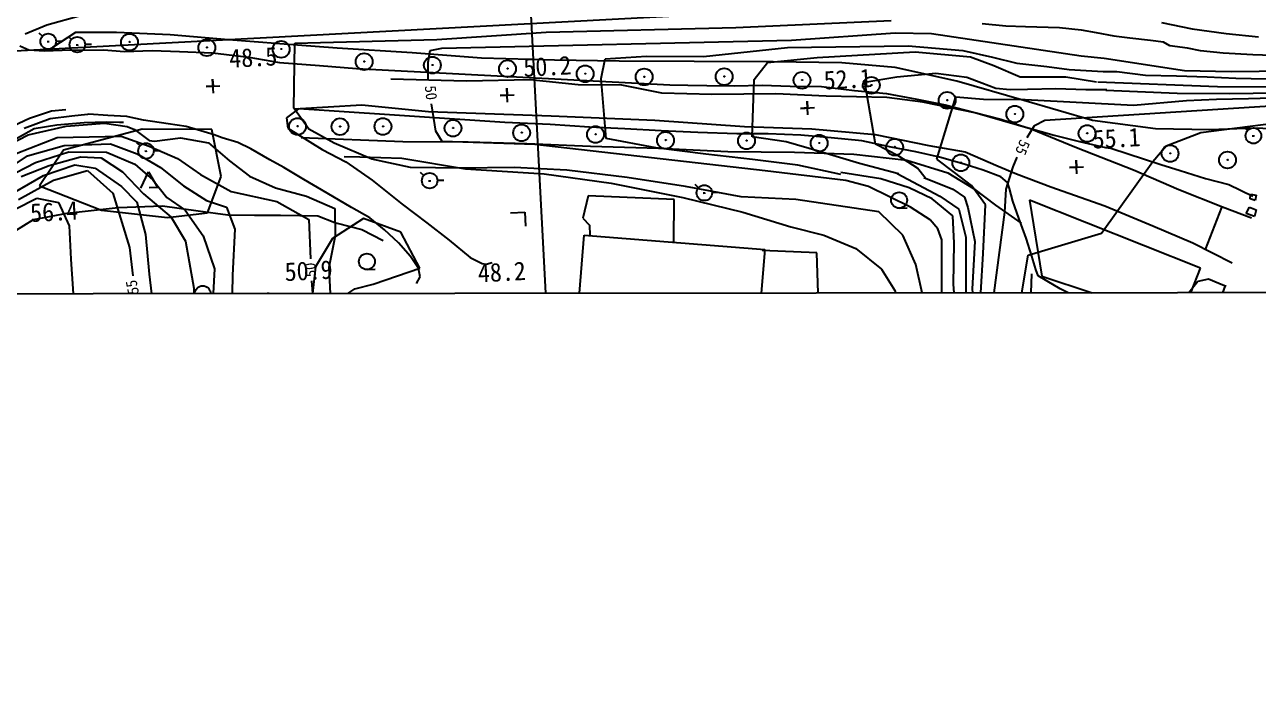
# Model space of a CAD drawing. Header units: millimetres. Extents: x 2406 to 3202, y 1103 to 1810.
# Drawn here: x 2870.7 to 3003.5, y 1363.4 to 1435.1 of the extents above; entities that cross this region are included whole.
import ezdxf
from ezdxf.enums import TextEntityAlignment as Align
from ezdxf.xclip import XClip

# ---------------------------------------------------------------- set-up
doc = ezdxf.new("R2010")
doc.units = ezdxf.units.MM
doc.header["$LTSCALE"] = 10
doc.header["$MEASUREMENT"] = 0
doc.header["$XCLIPFRAME"] = 2
doc.layers.add('TX-PAPR', color=2, linetype='Continuous', plot=False)
doc.layers.add('TZ-BASE', color=253, linetype='Continuous')
doc.styles.add('GUL', font='GulimChe.ttf')

# ---------------------------------------------------------------- blocks, each defined once
blk = doc.blocks.new('JD-DXFDH7DHF')
at = {"layer": 'TZ-BASE'}
for p, q in [((426.09, 142.64), (444.68, -207.22)), ((700.03, -31.57), (257.59, -55.08)), ((383.99, -45.73, 55.06), (387.61, -44.72, 55.06)), ((381.66, -46.69, 55.06), (383.99, -45.73, 55.06)), ((437.69, -46.5, 56.07), (458.11, -46.02, 56.07)), ((458.11, -46.02, 56.07), (474.82, -45.26, 56.07)), ((484.61, -45.57, 50.04), (487.17, -45.84, 50.04)), ((487.17, -45.84, 50.04), (489.28, -45.89, 50.04)), ((489.28, -45.89, 50.04), (492.92, -46, 50.04)), ((492.92, -46, 50.04), (495.27, -46.26, 50.04)), ((495.27, -46.26, 50.04), (496.88, -46.56, 50.04)), ((503.91, -45.45, 50.04), (507.22, -46.14, 50.04)), ((507.22, -46.14, 50.04), (510.85, -46.66, 50.04)), ((383.11, -46.58, 55.71), (383.5, -46.95, 55.71)), ((384.02, -47.51, 55.71), (384.22, -47.52, 55.71)), ((384.13, -47.43, 55.71), (384.13, -47.59, 55.71)), ((387.08, -46.56, 64.49), (384.6, -48.15, 64.49)), ((384.97, -47.46, 55.71), (385.64, -47.44, 55.71)), ((386.24, -46.93, 55.71), (386.63, -47.3, 55.71)), ((391.49, -46.54, 64.49), (387.08, -46.56, 64.49)), ((397.26, -46.79, 64.49), (391.49, -46.54, 64.49)), ((403.53, -47.32, 64.49), (397.26, -46.79, 64.49)), ((409.05, -47.77, 64.49), (403.53, -47.32, 64.49)), ((415.23, -48.22, 64.49), (409.05, -47.77, 64.49)), ((410.57, -54.67, 56.07), (410.65, -47.68, 56.07)), ((410.65, -47.68, 56.07), (425.95, -47.29, 56.07)), ((425.95, -47.29, 56.07), (437.69, -46.5, 56.07)), ((426.48, -48.24, 57.06), (464.1, -47.38, 57.06)), ((464.1, -47.38, 57.06), (475.26, -46.58, 57.06)), ((475.26, -46.58, 57.06), (479.15, -46.65, 57.06)), ((479.15, -46.65, 57.06), (495.25, -49.07, 57.06)), ((496.88, -46.56, 50.04), (498.78, -46.91, 50.04)), ((498.78, -46.91, 50.04), (500.51, -47.13, 50.04)), ((500.51, -47.13, 50.04), (502.74, -47.35, 50.04)), ((502.74, -47.35, 50.04), (504.11, -47.56, 50.04)), ((504.81, -47.98, 50.04), (504.11, -47.6, 50.04)), ((510.85, -46.66, 50.04), (514.36, -47.01, 50.04)), ((381.09, -47.98, 54.65), (382.06, -48.39, 54.65)), ((382.06, -48.39, 54.65), (383.74, -48.53, 54.65)), ((383.74, -48.53, 54.65), (385.62, -48.46, 54.65)), ((385.62, -48.46, 54.65), (390.07, -48.42, 54.65)), ((387.15, -47.86, 55.71), (387.35, -47.87, 55.71)), ((387.26, -47.78, 55.71), (387.27, -47.94, 55.71)), ((388.1, -47.81, 55.71), (388.77, -47.79, 55.71)), ((390.07, -48.42, 54.65), (392.35, -48.57, 54.65)), ((392.35, -48.57, 54.65), (395.3, -48.47, 54.65)), ((395.3, -48.47, 54.65), (398.27, -48.58, 54.65)), ((398.27, -48.58, 54.65), (401.79, -48.73, 54.65)), ((401.79, -48.73, 54.65), (405.72, -49.21, 54.65)), ((423.3, -48.73, 64.49), (415.23, -48.22, 64.49)), ((430.76, -49.31, 64.49), (423.3, -48.73, 64.49)), ((425.02, -49.72, 57.06), (425.24, -48.48, 57.06)), ((425.24, -48.48, 57.06), (426.48, -48.24, 57.06)), ((444.04, -49.39, 58.05), (448.5, -49.09, 58.05)), ((448.5, -49.09, 58.05), (454.62, -49.13, 58.05)), ((454.62, -49.13, 58.05), (463.68, -48.16, 58.05)), ((463.68, -48.16, 58.05), (476.66, -47.96, 58.05)), ((466.86, -49.22, 59.07), (477.4, -48.62, 59.07)), ((476.66, -47.96, 58.05), (482.52, -48.49, 58.05)), ((477.4, -48.62, 59.07), (483.35, -49.16, 59.07)), ((482.52, -48.49, 58.05), (485.74, -49.18, 58.05)), ((495.25, -49.07, 57.06), (497.73, -49.3, 57.06)), ((506.71, -48.24, 50.04), (504.81, -47.98, 50.04)), ((508.11, -48.5, 50.04), (506.71, -48.24, 50.04)), ((510.55, -48.76, 50.04), (508.11, -48.5, 50.04)), ((513.73, -48.95, 50.04), (510.55, -48.76, 50.04)), ((516.83, -49.05, 50.04), (513.73, -48.95, 50.04)), ((405.72, -49.21, 54.65), (409.02, -49.76, 54.65)), ((409.02, -49.76, 54.65), (413.32, -50.08, 54.65)), ((413.32, -50.08, 54.65), (417.29, -50.43, 54.65)), ((417.29, -50.43, 54.65), (451, -52.18, 54.65)), ((425.01, -51.67, 57.06), (425.02, -49.72, 57.06)), ((438.59, -49.53, 64.49), (430.76, -49.31, 64.49)), ((445.56, -49.61, 64.49), (438.59, -49.53, 64.49)), ((443.61, -51.5, 58.05), (444.04, -49.39, 58.05)), ((453.64, -49.66, 64.49), (445.56, -49.61, 64.49)), ((462.13, -49.68, 64.49), (453.64, -49.66, 64.49)), ((460.1, -51.61, 59.07), (461.52, -49.76, 59.07)), ((461.52, -49.76, 59.07), (466.86, -49.22, 59.07)), ((469.51, -49.81, 64.49), (462.13, -49.68, 64.49)), ((475.24, -50.3, 64.49), (469.51, -49.81, 64.49)), ((481.9, -51.78, 64.49), (475.24, -50.3, 64.49)), ((483.35, -49.16, 59.07), (485.86, -50.09, 59.07)), ((485.74, -49.18, 58.05), (488.34, -49.85, 58.05)), ((485.86, -50.09, 59.07), (488.71, -51.3, 59.07)), ((488.34, -49.85, 58.05), (491.57, -50.21, 58.05)), ((491.57, -50.21, 58.05), (493.96, -50.51, 58.05)), ((497.73, -49.3, 57.06), (506.4, -50.64, 57.06)), ((511.4, -50.75, 57.06), (535.21, -50.37, 57.06)), ((401.9, -53.07, 55.55), (401.82, -51.57, 55.55)), ((401.82, -51.57, 55.55), (401.86, -52.32, 55.55)), ((429.14, -51.77, 64.18), (420.98, -51.56, 64.18)), ((435.98, -51.65, 64.18), (429.14, -51.77, 64.18)), ((441.13, -52.18, 64.18), (435.98, -51.65, 64.18)), ((444.15, -57.95, 58.05), (443.61, -51.5, 58.05)), ((459.85, -57.77, 59.07), (460.1, -51.61, 59.07)), ((472, -51.89, 60.08), (475.44, -51.3, 60.08)), ((475.44, -51.3, 60.08), (479.62, -50.91, 60.08)), ((479.62, -50.91, 60.08), (482.96, -51.35, 60.08)), ((482.96, -51.35, 60.08), (484.57, -51.94, 60.08)), ((488.71, -51.3, 59.07), (493.62, -51.3, 59.07)), ((493.62, -51.3, 59.07), (496.93, -51.85, 59.07)), ((493.96, -50.51, 58.05), (497.64, -50.74, 58.05)), ((499.12, -50.79, 50.04), (497.68, -50.79, 50.04)), ((502.18, -51.15, 50.04), (499.12, -50.79, 50.04)), ((505.53, -51.25, 50.04), (502.18, -51.15, 50.04)), ((508.83, -51.36, 50.04), (505.53, -51.25, 50.04)), ((506.4, -50.64, 57.06), (511.4, -50.75, 57.06)), ((511.89, -51.5, 50.04), (508.83, -51.36, 50.04)), ((515.2, -51.56, 50.04), (511.89, -51.5, 50.04)), ((401.11, -52.36, 55.55), (402.61, -52.28, 55.55)), ((401.86, -52.32, 55.55), (401.11, -52.36, 55.55)), ((433.55, -54.04, 57.25), (433.47, -52.54, 57.25)), ((433.47, -52.54, 57.25), (433.51, -53.29, 57.25)), ((445.83, -52.21, 64.18), (441.13, -52.18, 64.18)), ((450.15, -53.06, 64.18), (445.83, -52.21, 64.18)), ((455.51, -53.22, 64.18), (450.15, -53.06, 64.18)), ((451, -52.18, 54.65), (452.93, -52.22, 54.65)), ((452.93, -52.22, 54.65), (454.99, -52.26, 54.65)), ((454.99, -52.26, 54.65), (457.95, -52.28, 54.65)), ((457.95, -52.28, 54.65), (460.94, -52.22, 54.65)), ((460.94, -52.22, 54.65), (463.95, -52.32, 54.65)), ((463.95, -52.32, 54.65), (467.34, -52.36, 54.65)), ((467.34, -52.36, 54.65), (470.88, -52.77, 54.65)), ((470.88, -52.77, 54.65), (474.33, -53.1, 54.65)), ((473.12, -58.56, 60.08), (472, -51.89, 60.08)), ((489.11, -53.85, 64.49), (481.9, -51.78, 64.49)), ((484.57, -51.94, 60.08), (486.09, -52.53, 60.08)), ((486.09, -52.53, 60.08), (487.62, -52.66, 60.08)), ((487.62, -52.66, 60.08), (489.48, -52.63, 60.08)), ((489.48, -52.63, 60.08), (492.54, -52.57, 60.08)), ((492.54, -52.57, 60.08), (495.76, -52.67, 60.08)), ((495.76, -52.67, 60.08), (498.04, -52.69, 60.08)), ((497.05, -51.86, 50.04), (509.94, -52.35, 50.04)), ((497.91, -52.73, 50.04), (505.6, -53.07, 50.04)), ((505.6, -53.07, 50.04), (511.18, -53.11, 50.04)), ((509.94, -52.35, 50.04), (515.52, -52.39, 50.04)), ((511.18, -53.11, 50.04), (516.35, -53.02, 50.04)), ((410.61, -54.75, 56.12), (417.87, -54.34, 56.12)), ((417.87, -54.34, 56.12), (425.04, -55.04, 56.12)), ((425.84, -57.17, 57.06), (425.35, -54.23, 57.06)), ((432.77, -53.33, 57.25), (434.26, -53.25, 57.25)), ((433.51, -53.29, 57.25), (432.77, -53.33, 57.25)), ((462.4, -53.14, 64.18), (455.51, -53.22, 64.18)), ((467.84, -53.38, 64.18), (462.4, -53.14, 64.18)), ((465.87, -55.41, 59.13), (465.79, -53.92, 59.13)), ((465.79, -53.92, 59.13), (465.83, -54.66, 59.13)), ((474.35, -53.55, 64.18), (467.84, -53.38, 64.18)), ((474.33, -53.1, 54.65), (477.58, -53.71, 54.65)), ((478.22, -54.03, 64.18), (474.35, -53.55, 64.18)), ((477.58, -53.71, 54.65), (480.62, -54.32, 54.65)), ((483.82, -55.18, 64.18), (478.22, -54.03, 64.18)), ((479.72, -60.17, 61.07), (481.79, -53.45, 61.07)), ((480.62, -54.32, 54.65), (483.84, -55.14, 54.65)), ((481.79, -53.45, 61.07), (484.76, -53.72, 61.07)), ((484.76, -53.72, 61.07), (489.23, -53.75, 61.07)), ((496.47, -56, 64.49), (489.11, -53.85, 64.49)), ((489.23, -53.75, 61.07), (500.88, -54.36, 61.07)), ((491.36, -55.99, 62.06), (516.17, -54.38, 62.06)), ((506.59, -53.9, 50.04), (500.88, -54.4, 50.04)), ((509.81, -53.76, 50.04), (506.59, -53.9, 50.04)), ((513.28, -53.66, 50.04), (509.81, -53.76, 50.04)), ((517.04, -53.56, 50.04), (513.28, -53.66, 50.04)), ((384.47, -55, 55.76), (382.12, -55.79, 55.76)), ((386.68, -55.54, 55.87), (384.34, -55.82, 55.87)), ((386.04, -54.85, 55.76), (384.47, -55, 55.76)), ((388.34, -55.35, 55.87), (386.68, -55.54, 55.87)), ((388.51, -55.34, 55.87), (388.34, -55.35, 55.87)), ((390.53, -55.46, 55.87), (388.51, -55.34, 55.87)), ((392.6, -55.59, 55.87), (390.53, -55.46, 55.87)), ((392.73, -55.62, 55.87), (392.6, -55.59, 55.87)), ((394.38, -55.98, 55.87), (392.73, -55.62, 55.87)), ((411.06, -54.77, 62.99), (409.75, -55.71, 62.99)), ((409.75, -55.71, 62.99), (409.9, -56.82, 62.99)), ((412.16, -56.95, 56.07), (410.57, -54.67, 56.07)), ((413.29, -54.88, 62.99), (411.06, -54.77, 62.99)), ((433.26, -56.24, 62.99), (413.29, -54.88, 62.99)), ((425.04, -55.04, 56.12), (438.23, -55.5, 56.12)), ((438.23, -55.5, 56.12), (449.39, -55.98, 56.12)), ((465.08, -54.7, 59.13), (466.58, -54.62, 59.13)), ((465.83, -54.66, 59.13), (465.08, -54.7, 59.13)), ((489.79, -56.91, 64.18), (483.82, -55.18, 64.18)), ((483.84, -55.14, 54.65), (486.63, -55.86, 54.65)), ((382.12, -55.79, 55.76), (379.83, -56.88, 55.76)), ((380, -58.33, 56.68), (382.61, -56.88, 56.68)), ((384.34, -55.82, 55.87), (381.54, -56.86, 55.87)), ((381.98, -57.56, 56.06), (386.07, -56.61, 56.06)), ((382.61, -56.88, 56.68), (385.07, -56.46, 56.68)), ((385.07, -56.46, 56.68), (388.01, -56.23, 56.68)), ((394.23, -56.95, 59.73), (385.76, -59.2, 59.73)), ((386.07, -56.61, 56.06), (390.17, -56.3, 56.06)), ((388.01, -56.23, 56.68), (390.36, -56.16, 56.68)), ((390.17, -56.3, 56.06), (392.63, -56.65, 56.06)), ((390.36, -56.16, 56.68), (391.78, -56.2, 56.68)), ((391.78, -56.2, 56.68), (392.21, -56.17, 56.68)), ((392.63, -56.65, 56.06), (393.42, -56.99, 56.06)), ((393.42, -56.99, 56.06), (395, -58.17, 56.06)), ((401.73, -56.96, 59.73), (394.23, -56.95, 59.73)), ((397.02, -56.37, 55.87), (394.38, -55.98, 55.87)), ((398.97, -56.67, 55.87), (397.02, -56.37, 55.87)), ((400.89, -57.23, 55.87), (398.97, -56.67, 55.87)), ((402.73, -62.03, 59.73), (401.73, -56.96, 59.73)), ((409.9, -56.82, 62.99), (413.61, -59.11, 62.99)), ((414.88, -58.46, 56.07), (412.16, -56.95, 56.07)), ((438.12, -56.44, 62.99), (433.26, -56.24, 62.99)), ((442.38, -56.72, 62.99), (438.12, -56.44, 62.99)), ((446.16, -56.91, 62.99), (442.38, -56.72, 62.99)), ((450.08, -57.12, 62.99), (446.16, -56.91, 62.99)), ((449.39, -55.98, 56.12), (459.04, -56.67, 56.12)), ((459.04, -56.67, 56.12), (466.29, -56.92, 56.12)), ((466.29, -56.92, 56.12), (473.09, -57.5, 56.12)), ((486.63, -55.86, 54.65), (489.3, -56.72, 54.65)), ((489.3, -56.72, 54.65), (492.36, -57.59, 54.65)), ((489.47, -57.84, 62.06), (490.24, -56.56, 62.06)), ((494.76, -58.96, 64.18), (489.79, -56.91, 64.18)), ((490.24, -56.56, 62.06), (491.36, -55.99, 62.06)), ((503.27, -56.91, 64.49), (496.47, -56, 64.49)), ((509.12, -57.03, 64.49), (503.27, -56.91, 64.49)), ((508.13, -57.3, 63.06), (515.95, -56.28, 63.06)), ((513.94, -56.85, 64.49), (509.12, -57.03, 64.49)), ((512.77, -56.73, 63.97), (513.17, -57.1, 63.97)), ((517.94, -57, 64.49), (513.94, -56.85, 64.49)), ((378.87, -59.13, 56.06), (381.98, -57.56, 56.06)), ((380.69, -59.57, 57.05), (385.08, -57.83, 57.05)), ((385.08, -57.83, 57.05), (391.97, -57.68, 57.05)), ((391.97, -57.68, 57.05), (395, -58.77, 57.05)), ((393.63, -58.36, 56.14), (394.02, -58.73, 56.14)), ((395, -58.17, 56.06), (395.56, -58.22, 56.06)), ((395.56, -58.22, 56.06), (398.37, -57.86, 56.06)), ((398.37, -57.86, 56.06), (401.36, -58.4, 56.06)), ((401.98, -57.55, 55.87), (400.89, -57.23, 55.87)), ((401.36, -58.4, 56.06), (403.63, -60.35, 56.06)), ((402.86, -57.88, 55.87), (401.98, -57.55, 55.87)), ((404.52, -58.37, 55.87), (402.86, -57.88, 55.87)), ((405.93, -59.05, 55.87), (404.52, -58.37, 55.87)), ((411.33, -57.84, 55.5), (422.29, -58.28, 55.5)), ((422.29, -58.28, 55.5), (429.3, -58.29, 55.5)), ((426.5, -58.25, 57.06), (425.84, -57.17, 57.06)), ((436.5, -58.6, 57.06), (426.5, -58.25, 57.06)), ((429.3, -58.29, 55.5), (435.61, -58.49, 55.5)), ((449.51, -58.94, 58.05), (444.15, -57.95, 58.05)), ((454.03, -57.29, 62.99), (450.08, -57.12, 62.99)), ((458.2, -57.45, 62.99), (454.03, -57.29, 62.99)), ((461.58, -57.45, 62.99), (458.2, -57.45, 62.99)), ((463.53, -58.29, 59.07), (459.85, -57.77, 59.07)), ((465.11, -57.6, 62.99), (461.58, -57.45, 62.99)), ((467.12, -59.34, 59.07), (463.53, -58.29, 59.07)), ((468.38, -57.86, 62.99), (465.11, -57.6, 62.99)), ((471.66, -58.21, 62.99), (468.38, -57.86, 62.99)), ((474.83, -58.86, 62.99), (471.66, -58.21, 62.99)), ((473.09, -57.5, 56.12), (478.89, -58.69, 56.12)), ((492.36, -57.59, 54.65), (495.1, -58.27, 54.65)), ((495.1, -58.27, 54.65), (497.89, -58.9, 54.65)), ((504.4, -58.72, 63.06), (508.13, -57.3, 63.06)), ((513.68, -57.66, 63.97), (513.89, -57.67, 63.97)), ((513.79, -57.59, 63.97), (513.8, -57.74, 63.97)), ((381.89, -59.82, 58.05), (385.83, -58.69, 58.05)), ((382.77, -60.54, 59.05), (386.34, -59.39, 59.05)), ((385.76, -59.2, 59.73), (383.18, -63.02, 59.73)), ((385.83, -58.69, 58.05), (390.82, -58.52, 58.05)), ((386.34, -59.39, 59.05), (390.4, -59.4, 59.05)), ((390.4, -59.4, 59.05), (393.46, -60.7, 59.05)), ((390.82, -58.52, 58.05), (393.71, -59.58, 58.05)), ((393.71, -59.58, 58.05), (396.2, -61.08, 58.05)), ((394.54, -59.28, 56.14), (394.74, -59.29, 56.14)), ((394.64, -59.21, 56.14), (394.65, -59.37, 56.14)), ((395, -58.77, 57.05), (398.04, -60.11, 57.05)), ((395.48, -59.24, 56.14), (396.16, -59.22, 56.14)), ((407.98, -60.24, 55.87), (405.93, -59.05, 55.87)), ((413.61, -59.11, 62.99), (416.14, -60.44, 62.99)), ((418.96, -60.18, 56.07), (414.88, -58.46, 56.07)), ((435.61, -58.49, 55.5), (442.49, -58.78, 55.5)), ((461.28, -61.41, 57.06), (436.5, -58.6, 57.06)), ((442.49, -58.78, 55.5), (449.79, -59, 55.5)), ((454.88, -59.63, 58.05), (449.51, -58.94, 58.05)), ((449.79, -59, 55.5), (457.25, -59.33, 55.5)), ((459.92, -60.2, 58.05), (454.88, -59.63, 58.05)), ((457.25, -59.33, 55.5), (464.42, -59.42, 55.5)), ((464.42, -59.42, 55.5), (470.81, -59.63, 55.5)), ((471.41, -60.65, 59.07), (467.12, -59.34, 59.07)), ((470.81, -59.63, 55.5), (476.49, -60.28, 55.5)), ((475.63, -59.85, 60.08), (473.12, -58.56, 60.08)), ((477.48, -59.37, 62.99), (474.83, -58.86, 62.99)), ((480.04, -59.97, 62.99), (477.48, -59.37, 62.99)), ((478.89, -58.69, 56.12), (482.8, -59.37, 56.12)), ((482.8, -59.37, 56.12), (486.34, -60.92, 56.12)), ((500.89, -61.35, 64.18), (494.76, -58.96, 64.18)), ((497.89, -58.9, 54.65), (498.45, -58.99, 54.65)), ((498.45, -58.99, 54.65), (503.83, -60.74, 54.65)), ((502.99, -60.41, 63.06), (504.4, -58.72, 63.06)), ((379.4, -61.48, 58.05), (381.89, -59.82, 58.05)), ((379.55, -62.16, 59.05), (382.77, -60.54, 59.05)), ((381.22, -62.03, 60.08), (384.23, -60.85, 60.08)), ((383.62, -61.94, 61.04), (387, -60.78, 61.04)), ((384.23, -60.85, 60.08), (387.6, -59.91, 60.08)), ((387, -60.78, 61.04), (389.19, -61.13, 61.04)), ((387.6, -59.91, 60.08), (389.81, -60.04, 60.08)), ((389.81, -60.04, 60.08), (392.12, -61.52, 60.08)), ((393.46, -60.7, 59.05), (395.39, -62.38, 59.05)), ((398.04, -60.11, 57.05), (400.51, -61.8, 57.05)), ((403.63, -60.35, 56.06), (405.79, -62.01, 56.06)), ((409.49, -61.05, 55.87), (407.98, -60.24, 55.87)), ((409.67, -61.16, 55.87), (409.49, -61.05, 55.87)), ((415.98, -59.89, 55.46), (417.67, -59.9, 55.46)), ((416.14, -60.44, 62.99), (418.97, -62.44, 62.99)), ((417.67, -59.9, 55.46), (422.16, -60.06, 55.46)), ((423.09, -61.07, 56.07), (418.96, -60.18, 56.07)), ((422.16, -60.06, 55.46), (429.04, -61.21, 55.46)), ((464.79, -60.82, 58.05), (459.92, -60.2, 58.05)), ((469.42, -61.8, 58.05), (464.79, -60.82, 58.05)), ((475.62, -61.76, 59.07), (471.41, -60.65, 59.07)), ((477.65, -61.15, 60.08), (475.63, -59.85, 60.08)), ((476.49, -60.28, 55.5), (480.93, -61.63, 55.5)), ((481.65, -61.59, 61.07), (479.72, -60.17, 61.07)), ((482.66, -60.7, 62.99), (480.04, -59.97, 62.99)), ((484.72, -61.34, 62.99), (482.66, -60.7, 62.99)), ((486.34, -60.92, 56.12), (488.31, -61.76, 56.12)), ((487.18, -63.4, 62.06), (487.94, -61.01, 62.06)), ((487.94, -61.01, 62.06), (488.39, -59.97, 62.06)), ((494.01, -61.06, 62.19), (495.51, -60.98, 62.19)), ((494.76, -61.02, 62.19), (494.01, -61.06, 62.19)), ((494.8, -61.76, 62.19), (494.72, -60.27, 62.19)), ((494.72, -60.27, 62.19), (494.76, -61.02, 62.19)), ((497.44, -68.14, 63.06), (502.99, -60.41, 63.06)), ((503.83, -60.74, 54.65), (505.93, -61.38, 54.65)), ((380.38, -63.78, 61.04), (383.62, -61.94, 61.04)), ((384.69, -62.44, 62.05), (388.35, -61.39, 62.05)), ((388.35, -61.39, 62.05), (391.08, -63.82, 62.05)), ((389.19, -61.13, 61.04), (392.03, -63.09, 61.04)), ((392.12, -61.52, 60.08), (394.38, -63.9, 60.08)), ((394.08, -63.28, 52.08), (394.9, -61.54, 52.08)), ((394.9, -61.54, 52.08), (395.89, -63.18, 52.08)), ((395.39, -62.38, 59.05), (396.9, -64.29, 59.05)), ((396.2, -61.08, 58.05), (398.68, -63.02, 58.05)), ((400.51, -61.8, 57.05), (403.8, -63.64, 57.05)), ((401.26, -65.94, 59.73), (402.73, -62.03, 59.73)), ((405.79, -62.01, 56.06), (408.57, -63.24, 56.06)), ((411.63, -62.36, 55.87), (409.67, -61.16, 55.87)), ((414.13, -63.83, 55.87), (411.63, -62.36, 55.87)), ((428.5, -61.15, 56.07), (423.09, -61.07, 56.07)), ((424.15, -61.56, 56.2), (424.54, -61.93, 56.2)), ((434.25, -61.07, 56.07), (428.5, -61.15, 56.07)), ((429.04, -61.21, 55.46), (437.48, -61.76, 55.46)), ((439.91, -61.35, 56.07), (434.25, -61.07, 56.07)), ((437.48, -61.76, 55.46), (444.69, -62.76, 55.46)), ((446.43, -62.14, 56.07), (439.91, -61.35, 56.07)), ((452.71, -63.09, 56.07), (446.43, -62.14, 56.07)), ((469.95, -62.46, 57.06), (461.28, -61.41, 57.06)), ((473.71, -62.28, 66.94), (469.42, -61.59, 66.94)), ((476.76, -63.25, 66.94), (473.71, -62.28, 66.94)), ((475.45, -61.71, 61.07), (480.06, -64.14, 61.07)), ((478.47, -62.19, 60.08), (477.65, -61.15, 60.08)), ((478.34, -62.15, 66.94), (481.47, -63.41, 66.94)), ((480.93, -61.63, 55.5), (483.69, -63.34, 55.5)), ((483.46, -63.01, 61.07), (481.65, -61.59, 61.07)), ((486.61, -62.08, 62.99), (484.72, -61.34, 62.99)), ((487.33, -62.67, 62.99), (486.61, -62.08, 62.99)), ((488.31, -61.76, 56.12), (492.01, -63.14, 56.12)), ((505.78, -63.48, 64.18), (500.89, -61.35, 64.18)), ((505.93, -61.38, 54.65), (508.64, -62.23, 54.65)), ((508.64, -62.23, 54.65), (511.17, -62.88, 54.65)), ((380.93, -64.52, 62.05), (384.69, -62.44, 62.05)), ((383.18, -63.02, 59.73), (389.85, -65.66, 59.73)), ((392.03, -63.09, 61.04), (393.68, -64.8, 61.04)), ((394.99, -63.23, 52.08), (396.07, -63.17, 52.08)), ((398.68, -63.02, 58.05), (401.16, -64.61, 58.05)), ((403.8, -63.64, 57.05), (408.71, -64.73, 57.05)), ((408.57, -63.24, 56.06), (411.93, -64.14, 56.06)), ((418.97, -62.44, 62.99), (422.22, -65.02, 62.99)), ((425.06, -62.49, 56.2), (425.27, -62.5, 56.2)), ((425.17, -62.42, 56.2), (425.18, -62.57, 56.2)), ((426.01, -62.44, 56.2), (426.69, -62.43, 56.2)), ((444.69, -62.76, 55.46), (452.39, -64.29, 55.46)), ((458.7, -64.21, 56.07), (452.71, -63.09, 56.07)), ((453.7, -62.87, 57.94), (454.09, -63.24, 57.94)), ((472.38, -63.1, 57.06), (469.95, -62.46, 57.06)), ((476.92, -65.32, 57.06), (472.38, -63.1, 57.06)), ((479.24, -64.43, 66.94), (476.76, -63.25, 66.94)), ((481.47, -63.41, 66.94), (482.71, -64.24, 66.94)), ((484.98, -65.08, 61.07), (483.46, -63.01, 61.07)), ((483.69, -63.34, 55.5), (486.06, -65.13, 55.5)), ((487.04, -65.88, 62.06), (487.18, -63.4, 62.06)), ((487.55, -63.34, 62.99), (487.33, -62.67, 62.99)), ((487.93, -64.69, 62.99), (487.55, -63.34, 62.99)), ((492.01, -63.14, 56.12), (497.81, -65.2, 56.12)), ((510.47, -65.32, 64.18), (505.78, -63.48, 64.18)), ((511.17, -62.88, 54.65), (513.74, -64.13, 54.65)), ((380.57, -65.53, 63.05), (382.89, -64.35, 63.05)), ((382.89, -64.35, 63.05), (385.24, -64.84, 63.05)), ((385.24, -64.84, 63.05), (386.38, -67.34, 63.05)), ((391.08, -63.82, 62.05), (392.88, -69.66, 62.05)), ((393.68, -64.8, 61.04), (394.6, -68.28, 61.04)), ((394.38, -63.9, 60.08), (397.34, -66.4, 60.08)), ((396.9, -64.29, 59.05), (398.88, -65.67, 59.05)), ((401.16, -64.61, 58.05), (403.3, -65.32, 58.05)), ((408.71, -64.73, 57.05), (412.18, -66.65, 57.05)), ((411.93, -64.14, 56.06), (414.97, -65.48, 56.06)), ((416.76, -65.37, 55.87), (414.13, -63.83, 55.87)), ((422.22, -65.02, 62.99), (424.88, -67.03, 62.99)), ((442.21, -64.1, 58.37), (441.66, -66.53, 58.37)), ((451.48, -64.49, 58.37), (442.21, -64.1, 58.37)), ((451.45, -69.07, 58.37), (451.48, -64.49, 58.37)), ((452.39, -64.29, 55.46), (458.85, -65.86, 55.46)), ((454.61, -63.79, 57.94), (454.81, -63.8, 57.94)), ((454.72, -63.72, 57.94), (454.73, -63.88, 57.94)), ((455.56, -63.75, 57.94), (456.24, -63.73, 57.94)), ((464.56, -64.49, 56.07), (458.7, -64.21, 56.07)), ((473.48, -65.83, 56.07), (464.56, -64.49, 56.07)), ((481.46, -66.26, 66.94), (479.24, -64.43, 66.94)), ((480.06, -64.14, 61.07), (482.12, -65.56, 61.07)), ((482.71, -64.24, 66.94), (483.07, -65.36, 66.94)), ((488.57, -66.53, 62.99), (487.93, -64.69, 62.99)), ((489.7, -64.57, 62.51), (491.04, -72.74, 62.51)), ((508.12, -71.91, 62.51), (489.7, -64.57, 62.51)), ((513.44, -64.44, 66.12), (513.49, -63.92, 66.12)), ((513.98, -64.61, 66.12), (513.44, -64.44, 66.12)), ((513.49, -63.92, 66.12), (514.1, -64.05, 66.12)), ((514.1, -64.05, 66.12), (513.98, -64.61, 66.12)), ((382.54, -66.64, 65.95), (386.17, -65.97, 65.95)), ((386.17, -65.97, 65.95), (391.66, -65.38, 65.95)), ((389.85, -65.66, 59.73), (396.97, -66.45, 59.73)), ((391.66, -65.38, 65.95), (396.44, -65.17, 65.95)), ((396.44, -65.17, 65.95), (400.27, -65.73, 65.95)), ((396.97, -66.45, 59.73), (401.26, -65.94, 59.73)), ((398.88, -65.67, 59.05), (400.8, -68.41, 59.05)), ((400.27, -65.73, 65.95), (403.45, -66.16, 65.95)), ((403.3, -65.32, 58.05), (404.2, -67.69, 58.05)), ((403.45, -66.16, 65.95), (406.33, -66.18, 65.95)), ((406.33, -66.18, 65.95), (409.13, -66.2, 65.95)), ((409.13, -66.2, 65.95), (411.2, -66.21, 65.95)), ((411.2, -66.21, 65.95), (413.13, -66.26, 65.95)), ((413.13, -66.26, 65.95), (414.98, -66.98, 65.95)), ((414.97, -65.48, 56.06), (414.99, -68.4, 56.06)), ((418.72, -66.49, 55.87), (416.76, -65.37, 55.87)), ((433.86, -65.95, 56.6), (435.41, -65.87, 56.6)), ((435.41, -65.87, 56.6), (435.49, -67.39, 56.6)), ((458.85, -65.86, 55.46), (464.04, -67.46, 55.46)), ((476.07, -68.33, 56.07), (473.48, -65.83, 56.07)), ((475.72, -65.44, 65.79), (476.56, -65.4, 65.79)), ((479.01, -66.7, 57.06), (476.92, -65.32, 57.06)), ((481.6, -69.19, 66.94), (481.46, -66.26, 66.94)), ((482.12, -65.56, 61.07), (482.85, -68.54, 61.07)), ((483.07, -65.36, 66.94), (483.83, -69.04, 66.94)), ((484.73, -70.33, 61.07), (484.98, -65.08, 61.07)), ((485.91, -74.55, 62.06), (487.04, -65.88, 62.06)), ((486.06, -65.13, 55.5), (488.81, -67.04, 55.5)), ((497.81, -65.2, 56.12), (502.99, -67.34, 56.12)), ((508.65, -69.87, 64.04), (510.39, -65.37, 64.04)), ((513.59, -66.5, 64.18), (510.47, -65.32, 64.18)), ((513.02, -66, 66.12), (513.39, -65.34, 66.12)), ((513.92, -66.34, 66.12), (513.02, -66, 66.12)), ((513.39, -65.34, 66.12), (514.09, -65.6, 66.12)), ((514.09, -65.6, 66.12), (513.92, -66.34, 66.12)), ((379.44, -68.6, 65.95), (382.54, -66.64, 65.95)), ((386.38, -67.34, 63.05), (386.57, -70.93, 63.05)), ((397.34, -66.4, 60.08), (398.9, -68.97, 60.08)), ((404.2, -67.69, 58.05), (403.96, -72.64, 58.05)), ((412.18, -66.65, 57.05), (412.35, -70.88, 57.05)), ((418.04, -66.54, 59.3), (414.72, -68.71, 59.3)), ((414.98, -66.98, 65.95), (415.23, -67.06, 65.95)), ((415.23, -67.06, 65.95), (417.86, -67.74, 65.95)), ((422.07, -68.01, 59.3), (418.04, -66.54, 59.3)), ((420.3, -67.76, 55.87), (418.72, -66.49, 55.87)), ((424.88, -67.03, 62.99), (427.27, -68.89, 62.99)), ((441.66, -66.53, 58.37), (442.35, -67.28, 58.37)), ((442.35, -67.28, 58.37), (442.39, -68.35, 58.37)), ((464.04, -67.46, 55.46), (467.58, -68.35, 55.46)), ((479.83, -67.65, 57.06), (479.01, -66.7, 57.06)), ((480.28, -68.85, 57.06), (479.83, -67.65, 57.06)), ((489.35, -68.67, 62.99), (488.57, -66.53, 62.99)), ((502.99, -67.34, 56.12), (507.27, -69.18, 56.12)), ((394.6, -68.28, 61.04), (394.99, -72.54, 61.04)), ((398.9, -68.97, 60.08), (399.81, -74.06, 60.08)), ((400.8, -68.41, 59.05), (402.02, -71.97, 59.05)), ((414.72, -68.71, 59.3), (412.89, -71.74, 59.3)), ((414.99, -68.4, 56.06), (414.31, -71.82, 56.06)), ((417.86, -67.74, 65.95), (420.17, -68.91, 65.95)), ((421.8, -69.16, 55.87), (420.3, -67.76, 55.87)), ((424.1, -71.9, 59.3), (422.07, -68.01, 59.3)), ((427.27, -68.89, 62.99), (429.54, -70.76, 62.99)), ((441.07, -77.41, 59.15), (441.78, -68.36, 59.15)), ((441.78, -68.36, 59.15), (461.22, -69.9, 59.15)), ((467.58, -68.35, 55.46), (471.03, -69.77, 55.46)), ((477.49, -71.48, 56.07), (476.07, -68.33, 56.07)), ((480.25, -80.26, 57.06), (480.28, -68.85, 57.06)), ((482.85, -68.54, 61.07), (482.87, -76.81, 61.07)), ((489.95, -70.6, 62.99), (489.35, -68.67, 62.99)), ((489.57, -70.49, 63.06), (497.44, -68.14, 63.06)), ((392.88, -69.66, 62.05), (393.22, -72.73, 62.05)), ((423.1, -70.62, 55.87), (421.8, -69.16, 55.87)), ((461.22, -69.9, 59.15), (460.51, -78.94, 59.15)), ((466.82, -70.24, 60.43), (460.93, -69.99, 60.43)), ((467.1, -78.4, 60.43), (466.82, -70.24, 60.43)), ((471.03, -69.77, 55.46), (473.78, -72.01, 55.46)), ((481.53, -73.62, 66.94), (481.6, -69.19, 66.94)), ((483.83, -69.04, 66.94), (483.55, -74.13, 66.94)), ((484.37, -76.07, 61.07), (484.73, -70.33, 61.07)), ((507.27, -69.18, 56.12), (511.5, -71.31, 56.12)), ((386.57, -70.93, 63.05), (386.78, -74.13, 63.05)), ((423.96, -71.93, 55.87), (423.1, -70.62, 55.87)), ((429.54, -70.76, 62.99), (430.82, -71.4, 62.99)), ((430.82, -71.4, 62.99), (431.25, -71.46, 62.99)), ((431.25, -71.46, 62.99), (431.88, -71.29, 62.99)), ((478.42, -75.87, 56.07), (477.49, -71.48, 56.07)), ((488.79, -75.11, 63.06), (489.57, -70.49, 63.06)), ((490.38, -72.03, 62.99), (489.95, -70.6, 62.99)), ((394.99, -72.54, 61.04), (395.54, -77.3, 61.04)), ((402.02, -71.97, 59.05), (401.78, -76.56, 59.05)), ((403.96, -72.64, 58.05), (403.88, -77.27, 58.05)), ((412.89, -71.74, 59.3), (412.45, -75.58, 59.3)), ((414.31, -71.82, 56.06), (414.58, -76.65, 56.06)), ((418.46, -72.04, 59.81), (419.3, -71.99, 59.81)), ((419.1, -73.6, 59.3), (421.71, -72.71, 59.3)), ((421.71, -72.71, 59.3), (424.1, -71.9, 59.3)), ((423.76, -73.53, 55.87), (424.14, -72.82, 55.87)), ((424.14, -72.82, 55.87), (423.96, -71.93, 55.87)), ((473.78, -72.01, 55.46), (475.21, -74.29, 55.46)), ((489.93, -72.49, 62.7), (489.63, -80.44, 62.7)), ((490.64, -72.7, 62.99), (490.38, -72.03, 62.99)), ((491.62, -73.28, 62.99), (490.64, -72.7, 62.99)), ((491.04, -72.74, 62.51), (505.77, -77.66, 62.51)), ((505.77, -77.66, 62.51), (508.12, -71.91, 62.51)), ((386.78, -74.13, 63.05), (387.04, -78.05, 63.05)), ((399.81, -74.06, 60.08), (399.53, -79.76, 60.08)), ((412.47, -73.27, 57.05), (412.7, -77.29, 57.05)), ((415.88, -74.94, 59.3), (417.12, -74.12, 59.3)), ((417.12, -74.12, 59.3), (419.1, -73.6, 59.3)), ((475.21, -74.29, 55.46), (476.29, -78.71, 55.46)), ((482.16, -84.28, 66.94), (481.53, -73.62, 66.94)), ((483.55, -74.13, 66.94), (483.82, -83.01, 66.94)), ((493, -74.13, 62.99), (491.62, -73.28, 62.99)), ((494.82, -75, 62.99), (493, -74.13, 62.99)), ((507.82, -73.34, 62.99), (506.67, -74.74, 62.99)), ((508.96, -73.09, 62.99), (507.82, -73.34, 62.99)), ((508.01, -81.43, 66.61), (510.78, -73.74, 66.61)), ((510.06, -73.54, 62.99), (508.96, -73.09, 62.99)), ((510.86, -73.87, 62.99), (510.06, -73.54, 62.99)), ((407.86, -76.02, 57.91), (407.78, -74.52, 57.91)), ((407.78, -74.52, 57.91), (407.82, -75.27, 57.91))]:
    blk.add_line(p, q, dxfattribs=at)
for centre, radius in [((384.13, -47.5, 55.71), 0.837), ((387.26, -47.85, 55.71), 0.837), ((392.87, -47.58, 56.06), 0.905), ((392.89, -47.56, 56.06), 0.032), ((401.19, -48.17, 56.22), 0.905), ((409.19, -48.35, 56.74), 0.905), ((401.21, -48.15, 56.22), 0.032), ((409.21, -48.32, 56.74), 0.032), ((418.12, -49.68, 56.95), 0.905), ((418.14, -49.66, 56.95), 0.032), ((425.46, -50.06, 57.48), 0.905), ((425.48, -50.04, 57.48), 0.032), ((433.54, -50.44, 58.02), 0.905), ((433.56, -50.42, 58.02), 0.032), ((441.9, -50.99, 58.41), 0.905), ((448.25, -51.32, 58.9), 0.905), ((456.86, -51.29, 59.44), 0.905), ((441.92, -50.97, 58.41), 0.032), ((448.27, -51.3, 58.9), 0.032), ((456.88, -51.27, 59.44), 0.032), ((465.23, -51.68, 60.02), 0.905), ((465.25, -51.65, 60.02), 0.032), ((472.69, -52.22, 60.59), 0.905), ((472.71, -52.2, 60.59), 0.032), ((480.84, -53.84, 61.38), 0.905), ((480.86, -53.82, 61.38), 0.032), ((410.95, -56.65, 56.35), 0.905), ((488.13, -55.33, 62.1), 0.905), ((488.15, -55.31, 62.1), 0.032), ((410.97, -56.62, 56.35), 0.032), ((415.52, -56.67, 56.35), 0.905), ((415.54, -56.65, 56.35), 0.032), ((420.14, -56.66, 56.6), 0.905), ((420.16, -56.64, 56.6), 0.032), ((427.68, -56.84, 57.36), 0.905), ((427.7, -56.81, 57.36), 0.032), ((435.06, -57.34, 57.67), 0.905), ((443.01, -57.51, 58.49), 0.905), ((495.9, -57.4, 62.96), 0.905), ((513.8, -57.65, 63.97), 0.837), ((435.08, -57.31, 57.67), 0.032), ((443.03, -57.49, 58.49), 0.032), ((450.55, -58.14, 58.82), 0.905), ((450.57, -58.11, 58.82), 0.032), ((459.25, -58.19, 59.4), 0.905), ((459.27, -58.17, 59.4), 0.032), ((467.08, -58.45, 60.2), 0.905), ((467.1, -58.43, 60.2), 0.032), ((475.2, -58.87, 61.07), 0.905), ((495.92, -57.38, 62.96), 0.032), ((394.65, -59.28, 56.14), 0.837), ((475.22, -58.85, 61.07), 0.032), ((482.32, -60.57, 61.89), 0.905), ((504.83, -59.56, 63.34), 0.905), ((504.86, -59.54, 63.34), 0.032), ((511.01, -60.26, 65.6), 0.905), ((482.34, -60.54, 61.89), 0.032), ((511.04, -60.24, 65.6), 0.032), ((425.17, -62.48, 56.2), 0.837), ((454.72, -63.79, 57.94), 0.837), ((475.68, -64.58, 65.79), 0.859), ((418.42, -71.18, 59.81), 0.859), ((400.75, -74.65, 59.73), 0.859)]:
    blk.add_circle(centre, radius, dxfattribs=at)
at = {"layer": 'TZ-BASE', "style": 'GUL'}
for s, p in [('48.5', (403.65, -50.34, 62.05)), ('50.2', (435.3, -51.31, 47.08)), ('52.1', (467.61, -52.68, 47.08)), ('55.1', (496.54, -59.03, 47.08)), ('56.4', (382.23, -66.94, 49.31)), ('50.9', (409.61, -73.29, 47.08)), ('48.2', (430.4, -73.43, 47.08))]:
    blk.add_text(s, height=2, rotation=3.042, dxfattribs=at).set_placement(p)
for s, rotation, p in [('50', 276.042, (425.31, -53.02, 57.08)), ('55', 248.042, (488.97, -58.91, 62.08)), ('50', 94.042, (412.32, -72.08, 62.05)), ('55', 101.042, (393.17, -73.94, 62.05))]:
    blk.add_text(s, height=1.2, rotation=rotation, dxfattribs=at).set_placement(p, align=Align.MIDDLE)

msp = doc.modelspace()

# ---------------------------------------------------------------- linework, layer by layer
at = {"layer": 'TX-PAPR'}
msp.add_lwpolyline([(2489.07, 1555.78), (3189.07, 1556.42), (3189.21, 1406.42), (2489.21, 1405.78)], close=True, dxfattribs=at)

# ---------------------------------------------------------------- block references
at = {"layer": 'TZ-BASE'}
ref = msp.add_blockref('JD-DXFDH7DHF', (2489.14, 1480.78), dxfattribs=at)
XClip(ref).set_block_clipping_path([(-0.0689262289, 74.9999682976), (699.9307781337, 75.6432797985), (700.0686305916, -74.3566568571), (0.068926229, -74.9999683274)])

doc.saveas('drawing.dxf')
